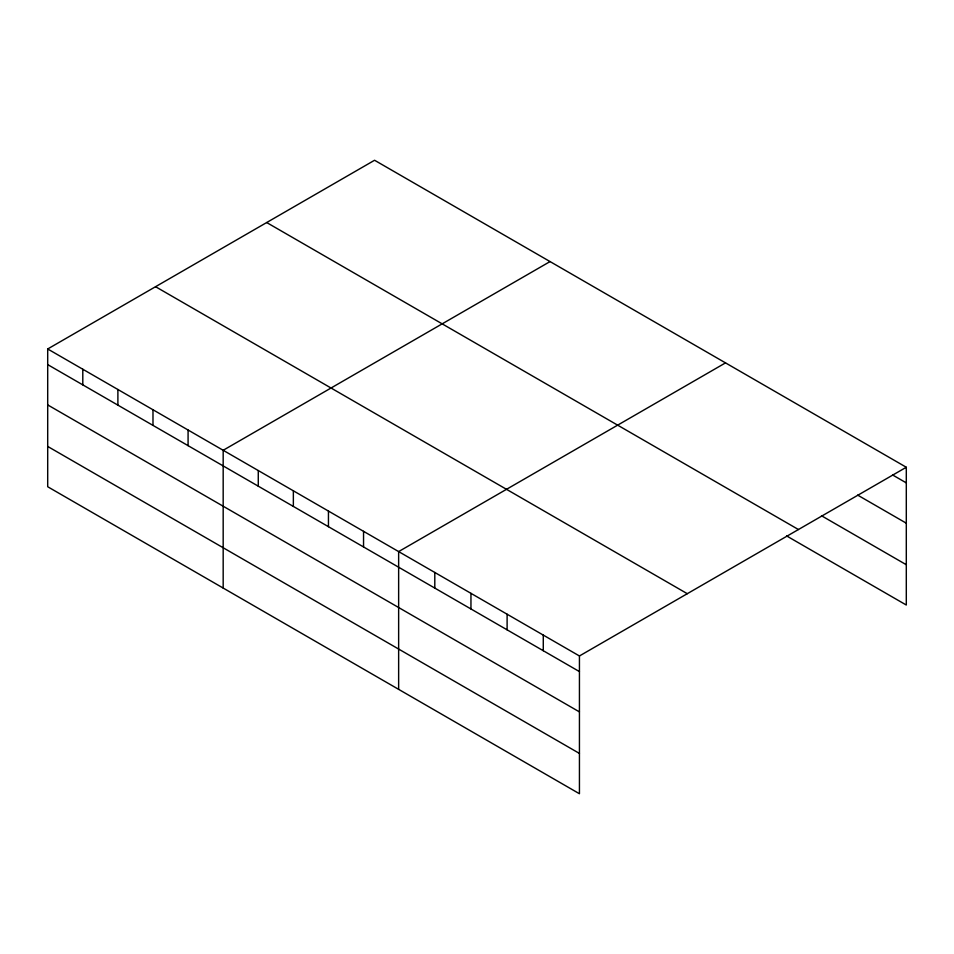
<?xml version="1.0" encoding="UTF-8"?>
<svg xmlns="http://www.w3.org/2000/svg" width="954" height="954" viewBox="0 0 954 954"><rect width="100%" height="100%" fill="white"/><g stroke="black" fill="none" stroke-linecap="round" stroke-linejoin="round"><path stroke-width="1.43" d="M47.7 348.973L579.436 655.97L579.436 793.74L47.7 486.743L47.7 348.973L374.564 160.26L906.3 467.257L906.3 605.027L786.609 535.921M550.041 261.575L223.176 450.288L223.176 588.058M725.517 362.878L398.641 551.591L398.641 689.36M579.436 655.97L906.3 467.257M892.586 474.961L906.3 482.879M857.67 495.114L906.3 523.186M821.513 515.768L906.3 564.72M266.703 222.544L798.438 529.53M155.562 286.701L687.297 593.698M47.7 364.607L579.436 671.592M47.7 404.913L579.436 711.899M47.7 446.436L579.436 753.433M543.279 635.09L543.279 650.723M507.111 614.221L507.111 629.843M470.954 593.34L470.954 608.974M434.797 572.472L434.797 588.093M363.546 531.33L363.546 546.952M328.45 511.07L328.45 526.691M293.355 490.809L293.355 506.431M258.272 470.549L258.272 486.17M188.081 430.027L188.081 445.649M152.986 409.767L152.986 425.389M117.891 389.506L117.891 405.128M82.795 369.246L82.795 384.867"/></g></svg>
